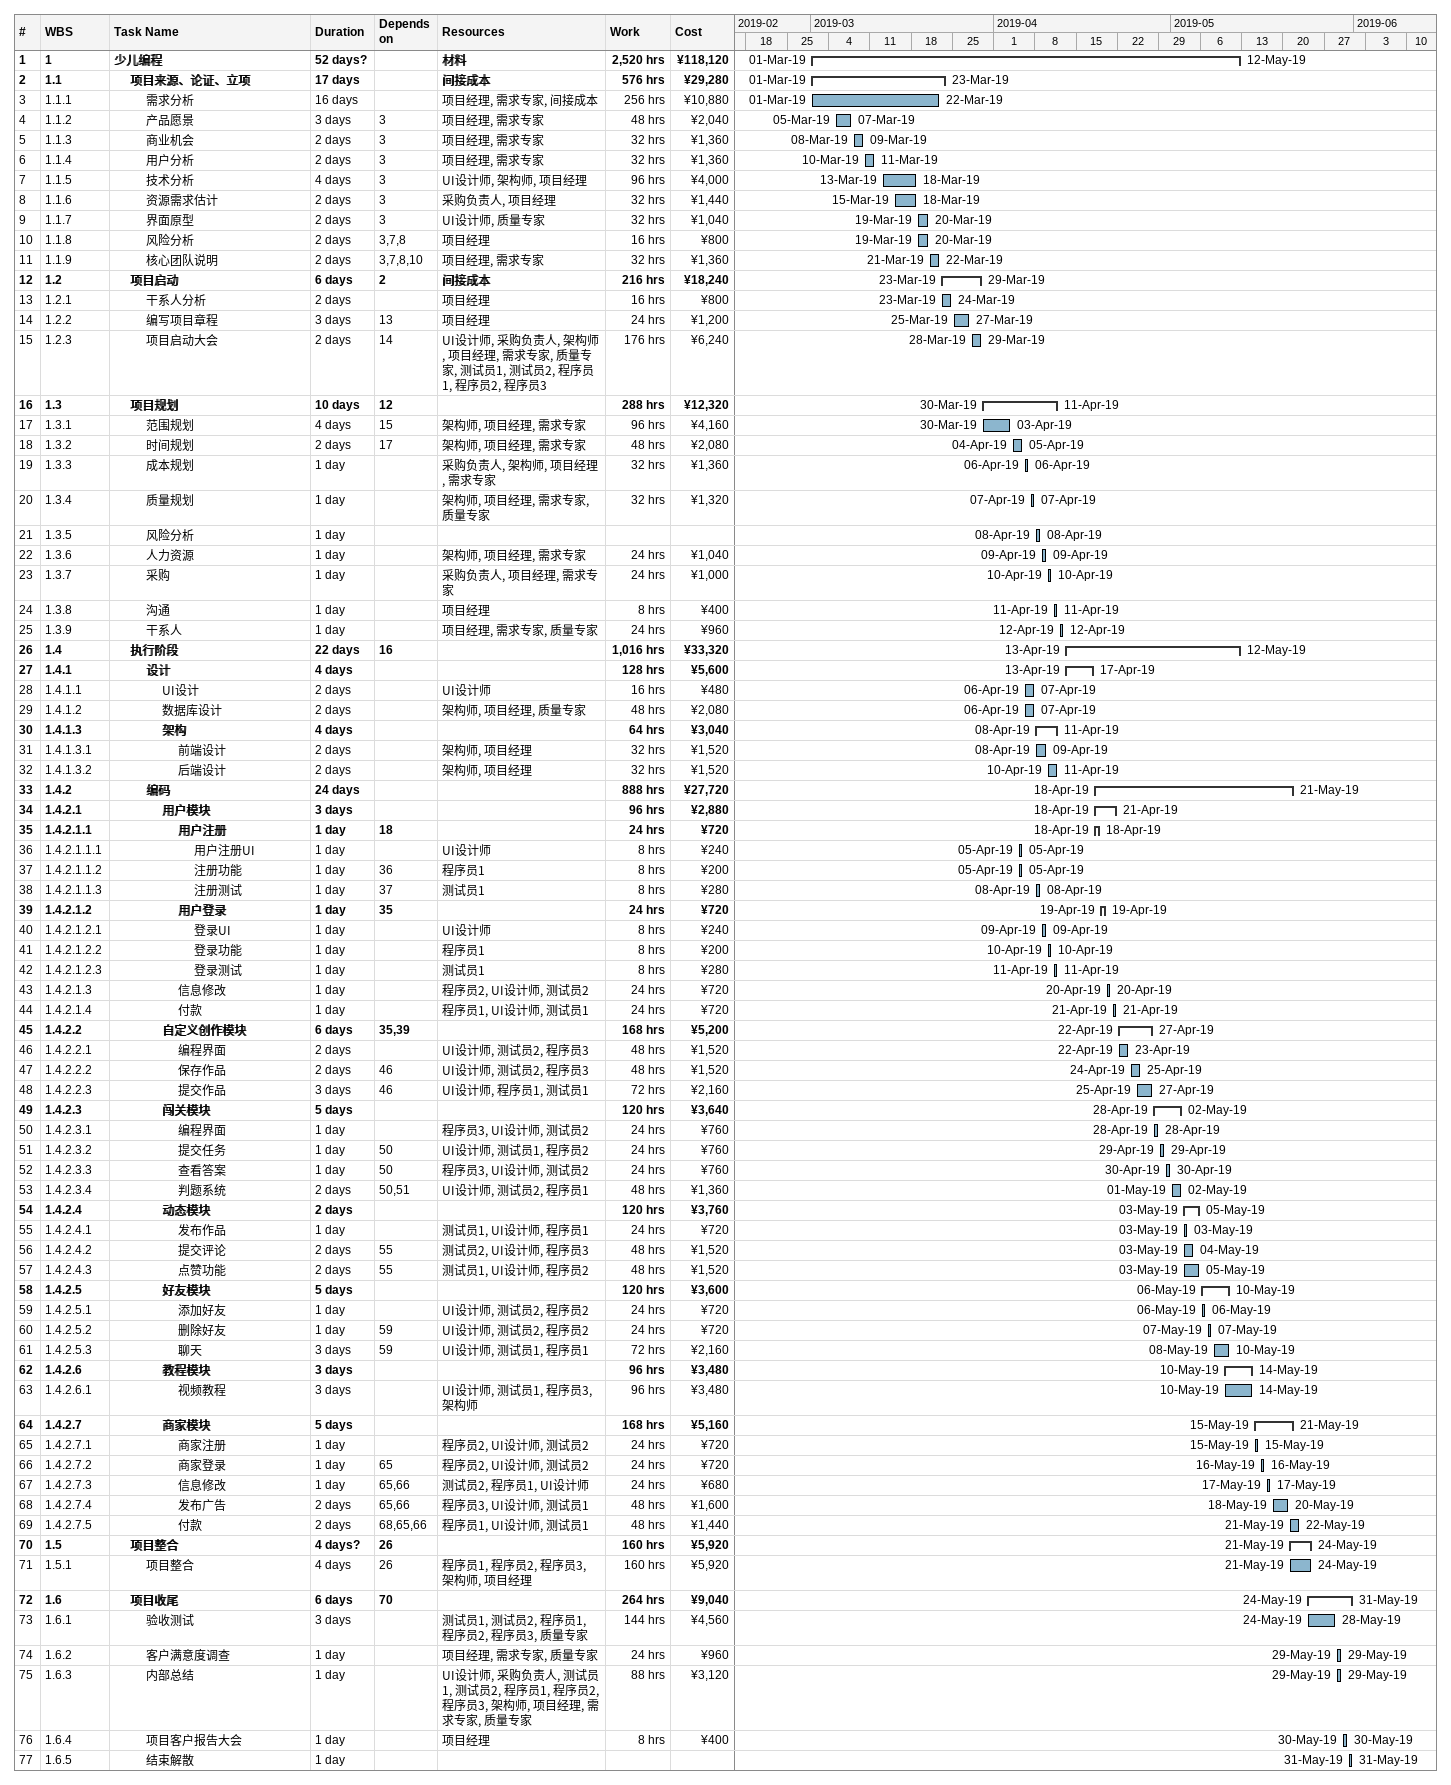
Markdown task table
| ID | WBS | Task | Duration | Start | Finish | Predecessors | Resources | Work (h) | Cost (¥) |
|---|---|---|---|---|---|---|---|---|---|
| 1 | 1 | **少儿编程** | 52d? | 2019-03-01 | 2019-05-12 |  | 材料 | 2520 | 118120 |
| 2 | 1.1 | **项目来源、论证、立项** | 17d | 2019-03-01 | 2019-03-23 |  | 间接成本 | 576 | 29280 |
| 3 | 1.1.1 | 需求分析 | 16d | 2019-03-01 | 2019-03-22 |  | 项目经理, 需求专家, 间接成本 | 256 | 10880 |
| 4 | 1.1.2 | 产品愿景 | 3d | 2019-03-05 | 2019-03-07 | 3 | 项目经理, 需求专家 | 48 | 2040 |
| 5 | 1.1.3 | 商业机会 | 2d | 2019-03-08 | 2019-03-09 | 3 | 项目经理, 需求专家 | 32 | 1360 |
| 6 | 1.1.4 | 用户分析 | 2d | 2019-03-10 | 2019-03-11 | 3 | 项目经理, 需求专家 | 32 | 1360 |
| 7 | 1.1.5 | 技术分析 | 4d | 2019-03-13 | 2019-03-18 | 3 | UI设计师, 架构师, 项目经理 | 96 | 4000 |
| 8 | 1.1.6 | 资源需求估计 | 2d | 2019-03-15 | 2019-03-18 | 3 | 采购负责人, 项目经理 | 32 | 1440 |
| 9 | 1.1.7 | 界面原型 | 2d | 2019-03-19 | 2019-03-20 | 3 | UI设计师, 质量专家 | 32 | 1040 |
| 10 | 1.1.8 | 风险分析 | 2d | 2019-03-19 | 2019-03-20 | 3, 7, 8 | 项目经理 | 16 | 800 |
| 11 | 1.1.9 | 核心团队说明 | 2d | 2019-03-21 | 2019-03-22 | 3, 7, 8, 10 | 项目经理, 需求专家 | 32 | 1360 |
| 12 | 1.2 | **项目启动** | 6d | 2019-03-23 | 2019-03-29 | 2 | 间接成本 | 216 | 18240 |
| 13 | 1.2.1 | 干系人分析 | 2d | 2019-03-23 | 2019-03-24 |  | 项目经理 | 16 | 800 |
| 14 | 1.2.2 | 编写项目章程 | 3d | 2019-03-25 | 2019-03-27 | 13 | 项目经理 | 24 | 1200 |
| 15 | 1.2.3 | 项目启动大会 | 2d | 2019-03-28 | 2019-03-29 | 14 | UI设计师, 采购负责人, 架构师, 项目经理, 需求专家, 质量专家, 测试员1, 测试员2, 程序员1, 程序员2, 程序员3 | 176 | 6240 |
| 16 | 1.3 | **项目规划** | 10d | 2019-03-30 | 2019-04-11 | 12 |  | 288 | 12320 |
| 17 | 1.3.1 | 范围规划 | 4d | 2019-03-30 | 2019-04-03 | 15 | 架构师, 项目经理, 需求专家 | 96 | 4160 |
| 18 | 1.3.2 | 时间规划 | 2d | 2019-04-04 | 2019-04-05 | 17 | 架构师, 项目经理, 需求专家 | 48 | 2080 |
| 19 | 1.3.3 | 成本规划 | 1d | 2019-04-06 | 2019-04-06 |  | 采购负责人, 架构师, 项目经理, 需求专家 | 32 | 1360 |
| 20 | 1.3.4 | 质量规划 | 1d | 2019-04-07 | 2019-04-07 |  | 架构师, 项目经理, 需求专家, 质量专家 | 32 | 1320 |
| 21 | 1.3.5 | 风险分析 | 1d | 2019-04-08 | 2019-04-08 |  |  |  |  |
| 22 | 1.3.6 | 人力资源 | 1d | 2019-04-09 | 2019-04-09 |  | 架构师, 项目经理, 需求专家 | 24 | 1040 |
| 23 | 1.3.7 | 采购 | 1d | 2019-04-10 | 2019-04-10 |  | 采购负责人, 项目经理, 需求专家 | 24 | 1000 |
| 24 | 1.3.8 | 沟通 | 1d | 2019-04-11 | 2019-04-11 |  | 项目经理 | 8 | 400 |
| 25 | 1.3.9 | 干系人 | 1d | 2019-04-12 | 2019-04-12 |  | 项目经理, 需求专家, 质量专家 | 24 | 960 |
| 26 | 1.4 | **执行阶段** | 22d | 2019-04-13 | 2019-05-12 | 16 |  | 1016 | 33320 |
| 27 | 1.4.1 | **设计** | 4d | 2019-04-13 | 2019-04-17 |  |  | 128 | 5600 |
| 28 | 1.4.1.1 | UI设计 | 2d | 2019-04-06 | 2019-04-07 |  | UI设计师 | 16 | 480 |
| 29 | 1.4.1.2 | 数据库设计 | 2d | 2019-04-06 | 2019-04-07 |  | 架构师, 项目经理, 质量专家 | 48 | 2080 |
| 30 | 1.4.1.3 | **架构** | 4d | 2019-04-08 | 2019-04-11 |  |  | 64 | 3040 |
| 31 | 1.4.1.3.1 | 前端设计 | 2d | 2019-04-08 | 2019-04-09 |  | 架构师, 项目经理 | 32 | 1520 |
| 32 | 1.4.1.3.2 | 后端设计 | 2d | 2019-04-10 | 2019-04-11 |  | 架构师, 项目经理 | 32 | 1520 |
| 33 | 1.4.2 | **编码** | 24d | 2019-04-18 | 2019-05-21 |  |  | 888 | 27720 |
| 34 | 1.4.2.1 | **用户模块** | 3d | 2019-04-18 | 2019-04-21 |  |  | 96 | 2880 |
| 35 | 1.4.2.1.1 | **用户注册** | 1d | 2019-04-18 | 2019-04-18 | 18 |  | 24 | 720 |
| 36 | 1.4.2.1.1.1 | 用户注册UI | 1d | 2019-04-05 | 2019-04-05 |  | UI设计师 | 8 | 240 |
| 37 | 1.4.2.1.1.2 | 注册功能 | 1d | 2019-04-05 | 2019-04-05 | 36 | 程序员1 | 8 | 200 |
| 38 | 1.4.2.1.1.3 | 注册测试 | 1d | 2019-04-08 | 2019-04-08 | 37 | 测试员1 | 8 | 280 |
| 39 | 1.4.2.1.2 | **用户登录** | 1d | 2019-04-19 | 2019-04-19 | 35 |  | 24 | 720 |
| 40 | 1.4.2.1.2.1 | 登录UI | 1d | 2019-04-09 | 2019-04-09 |  | UI设计师 | 8 | 240 |
| 41 | 1.4.2.1.2.2 | 登录功能 | 1d | 2019-04-10 | 2019-04-10 |  | 程序员1 | 8 | 200 |
| 42 | 1.4.2.1.2.3 | 登录测试 | 1d | 2019-04-11 | 2019-04-11 |  | 测试员1 | 8 | 280 |
| 43 | 1.4.2.1.3 | 信息修改 | 1d | 2019-04-20 | 2019-04-20 |  | 程序员2, UI设计师, 测试员2 | 24 | 720 |
| 44 | 1.4.2.1.4 | 付款 | 1d | 2019-04-21 | 2019-04-21 |  | 程序员1, UI设计师, 测试员1 | 24 | 720 |
| 45 | 1.4.2.2 | **自定义创作模块** | 6d | 2019-04-22 | 2019-04-27 | 35, 39 |  | 168 | 5200 |
| 46 | 1.4.2.2.1 | 编程界面 | 2d | 2019-04-22 | 2019-04-23 |  | UI设计师, 测试员2, 程序员3 | 48 | 1520 |
| 47 | 1.4.2.2.2 | 保存作品 | 2d | 2019-04-24 | 2019-04-25 | 46 | UI设计师, 测试员2, 程序员3 | 48 | 1520 |
| 48 | 1.4.2.2.3 | 提交作品 | 3d | 2019-04-25 | 2019-04-27 | 46 | UI设计师, 程序员1, 测试员1 | 72 | 2160 |
| 49 | 1.4.2.3 | **闯关模块** | 5d | 2019-04-28 | 2019-05-02 |  |  | 120 | 3640 |
| 50 | 1.4.2.3.1 | 编程界面 | 1d | 2019-04-28 | 2019-04-28 |  | 程序员3, UI设计师, 测试员2 | 24 | 760 |
| 51 | 1.4.2.3.2 | 提交任务 | 1d | 2019-04-29 | 2019-04-29 | 50 | UI设计师, 测试员1, 程序员2 | 24 | 760 |
| 52 | 1.4.2.3.3 | 查看答案 | 1d | 2019-04-30 | 2019-04-30 | 50 | 程序员3, UI设计师, 测试员2 | 24 | 760 |
| 53 | 1.4.2.3.4 | 判题系统 | 2d | 2019-05-01 | 2019-05-02 | 50, 51 | UI设计师, 测试员2, 程序员1 | 48 | 1360 |
| 54 | 1.4.2.4 | **动态模块** | 2d | 2019-05-03 | 2019-05-05 |  |  | 120 | 3760 |
| 55 | 1.4.2.4.1 | 发布作品 | 1d | 2019-05-03 | 2019-05-03 |  | 测试员1, UI设计师, 程序员1 | 24 | 720 |
| 56 | 1.4.2.4.2 | 提交评论 | 2d | 2019-05-03 | 2019-05-04 | 55 | 测试员2, UI设计师, 程序员3 | 48 | 1520 |
| 57 | 1.4.2.4.3 | 点赞功能 | 2d | 2019-05-03 | 2019-05-05 | 55 | 测试员1, UI设计师, 程序员2 | 48 | 1520 |
| 58 | 1.4.2.5 | **好友模块** | 5d | 2019-05-06 | 2019-05-10 |  |  | 120 | 3600 |
| 59 | 1.4.2.5.1 | 添加好友 | 1d | 2019-05-06 | 2019-05-06 |  | UI设计师, 测试员2, 程序员2 | 24 | 720 |
| 60 | 1.4.2.5.2 | 删除好友 | 1d | 2019-05-07 | 2019-05-07 | 59 | UI设计师, 测试员2, 程序员2 | 24 | 720 |
| 61 | 1.4.2.5.3 | 聊天 | 3d | 2019-05-08 | 2019-05-10 | 59 | UI设计师, 测试员1, 程序员1 | 72 | 2160 |
| 62 | 1.4.2.6 | **教程模块** | 3d | 2019-05-10 | 2019-05-14 |  |  | 96 | 3480 |
| 63 | 1.4.2.6.1 | 视频教程 | 3d | 2019-05-10 | 2019-05-14 |  | UI设计师, 测试员1, 程序员3, 架构师 | 96 | 3480 |
| 64 | 1.4.2.7 | **商家模块** | 5d | 2019-05-15 | 2019-05-21 |  |  | 168 | 5160 |
| 65 | 1.4.2.7.1 | 商家注册 | 1d | 2019-05-15 | 2019-05-15 |  | 程序员2, UI设计师, 测试员2 | 24 | 720 |
| 66 | 1.4.2.7.2 | 商家登录 | 1d | 2019-05-16 | 2019-05-16 | 65 | 程序员2, UI设计师, 测试员2 | 24 | 720 |
| 67 | 1.4.2.7.3 | 信息修改 | 1d | 2019-05-17 | 2019-05-17 | 65, 66 | 测试员2, 程序员1, UI设计师 | 24 | 680 |
| 68 | 1.4.2.7.4 | 发布广告 | 2d | 2019-05-18 | 2019-05-20 | 65, 66 | 程序员3, UI设计师, 测试员1 | 48 | 1600 |
| 69 | 1.4.2.7.5 | 付款 | 2d | 2019-05-21 | 2019-05-22 | 68, 65, 66 | 程序员1, UI设计师, 测试员1 | 48 | 1440 |
| 70 | 1.5 | **项目整合** | 4d? | 2019-05-21 | 2019-05-24 | 26 |  | 160 | 5920 |
| 71 | 1.5.1 | 项目整合 | 4d | 2019-05-21 | 2019-05-24 | 26 | 程序员1, 程序员2, 程序员3, 架构师, 项目经理 | 160 | 5920 |
| 72 | 1.6 | **项目收尾** | 6d | 2019-05-24 | 2019-05-31 | 70 |  | 264 | 9040 |
| 73 | 1.6.1 | 验收测试 | 3d | 2019-05-24 | 2019-05-28 |  | 测试员1, 测试员2, 程序员1, 程序员2, 程序员3, 质量专家 | 144 | 4560 |
| 74 | 1.6.2 | 客户满意度调查 | 1d | 2019-05-29 | 2019-05-29 |  | 项目经理, 需求专家, 质量专家 | 24 | 960 |
| 75 | 1.6.3 | 内部总结 | 1d | 2019-05-29 | 2019-05-29 |  | UI设计师, 采购负责人, 测试员1, 测试员2, 程序员1, 程序员2, 程序员3, 架构师, 项目经理, 需求专家, 质量专家 | 88 | 3120 |
| 76 | 1.6.4 | 项目客户报告大会 | 1d | 2019-05-30 | 2019-05-30 |  | 项目经理 | 8 | 400 |
| 77 | 1.6.5 | 结束解散 | 1d | 2019-05-31 | 2019-05-31 |  |  |  |  |
